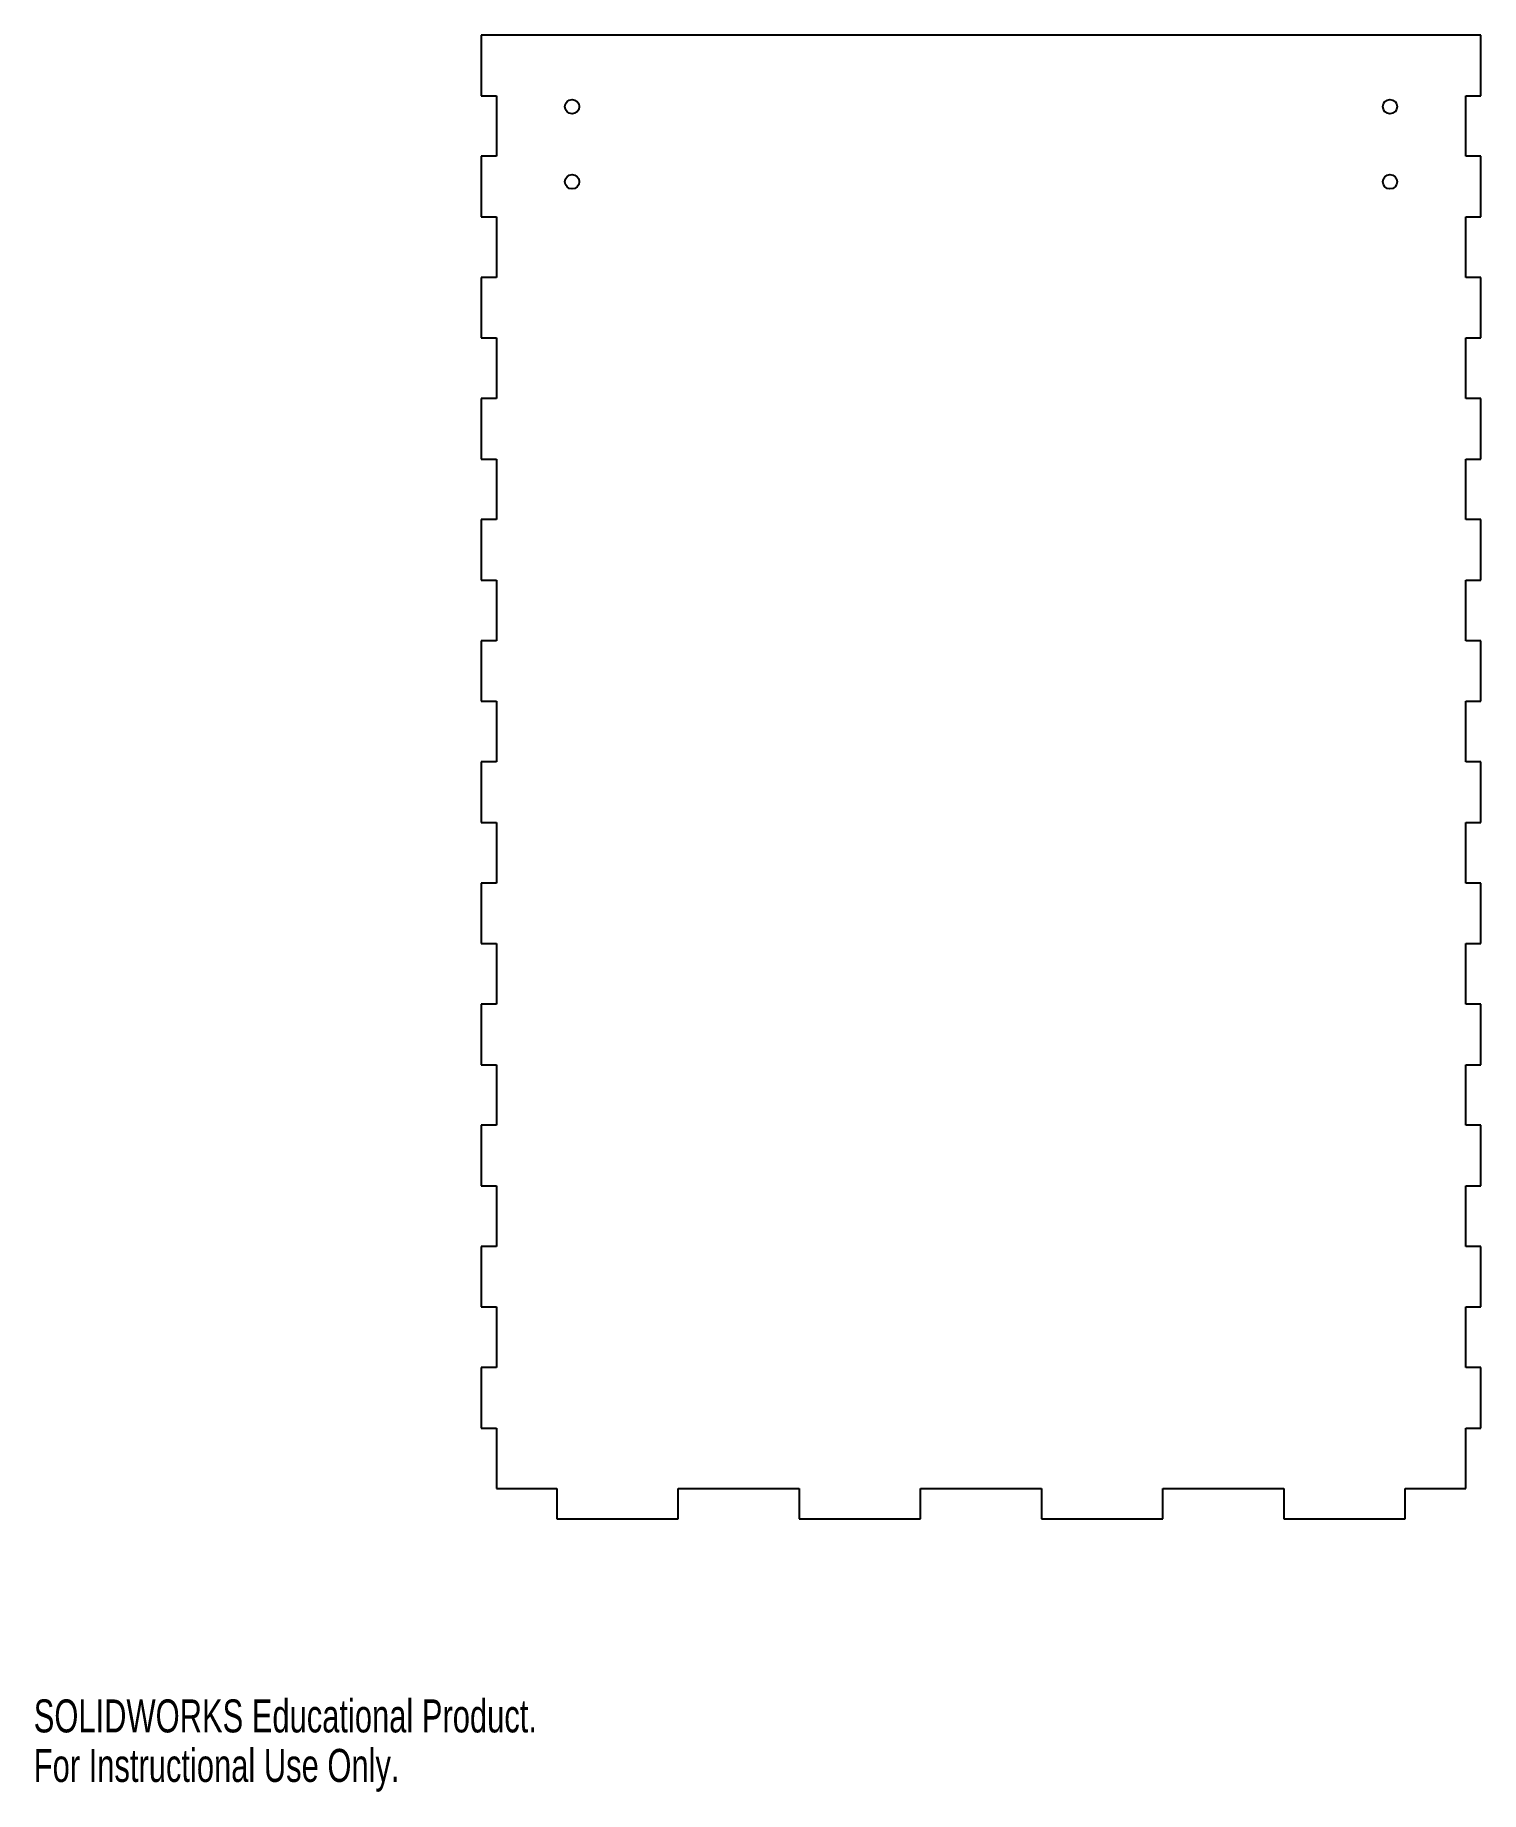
# Model space of a CAD drawing. Header units: millimetres. Extents: x 0 to 303, y 0 to 368.
import ezdxf

# ---------------------------------------------------------------- set-up
doc = ezdxf.new("R2010")
doc.units = ezdxf.units.MM
doc.styles.add('SLDTEXTSTYLE0', font='TXT', dxfattribs={"width": 0.7})

msp = doc.modelspace()

# ---------------------------------------------------------------- linework, layer by layer
at = {"color": 7, "linetype": 'Continuous', "lineweight": 25}
for p, q in [((93.81, 368.3), (93.81, 355.6)), ((303.36, 368.3), (93.81, 368.3)), ((303.36, 355.6), (303.36, 368.3)), ((93.81, 355.6), (96.99, 355.6)), ((96.99, 355.6), (96.99, 342.9)), ((300.19, 355.6), (303.36, 355.6)), ((300.19, 342.9), (300.19, 355.6)), ((93.81, 342.9), (93.81, 330.2)), ((96.99, 342.9), (93.81, 342.9)), ((303.36, 342.9), (300.19, 342.9)), ((303.36, 330.2), (303.36, 342.9)), ((93.81, 330.2), (96.99, 330.2)), ((96.99, 330.2), (96.99, 317.5)), ((300.19, 330.2), (303.36, 330.2)), ((300.19, 317.5), (300.19, 330.2)), ((93.81, 317.5), (93.81, 304.8)), ((96.99, 317.5), (93.81, 317.5)), ((303.36, 317.5), (300.19, 317.5)), ((303.36, 304.8), (303.36, 317.5)), ((93.81, 304.8), (96.99, 304.8)), ((96.99, 304.8), (96.99, 292.1)), ((300.19, 304.8), (303.36, 304.8)), ((300.19, 292.1), (300.19, 304.8)), ((93.81, 292.1), (93.81, 279.4)), ((96.99, 292.1), (93.81, 292.1)), ((303.36, 292.1), (300.19, 292.1)), ((303.36, 279.4), (303.36, 292.1)), ((93.81, 279.4), (96.99, 279.4)), ((96.99, 279.4), (96.99, 266.7)), ((300.19, 279.4), (303.36, 279.4)), ((300.19, 266.7), (300.19, 279.4)), ((93.81, 266.7), (93.81, 254)), ((96.99, 266.7), (93.81, 266.7)), ((303.36, 266.7), (300.19, 266.7)), ((303.36, 254), (303.36, 266.7)), ((93.81, 254), (96.99, 254)), ((96.99, 254), (96.99, 241.3)), ((300.19, 254), (303.36, 254)), ((300.19, 241.3), (300.19, 254)), ((93.81, 241.3), (93.81, 228.6)), ((96.99, 241.3), (93.81, 241.3)), ((303.36, 241.3), (300.19, 241.3)), ((303.36, 228.6), (303.36, 241.3)), ((93.81, 228.6), (96.99, 228.6)), ((96.99, 228.6), (96.99, 215.9)), ((300.19, 228.6), (303.36, 228.6)), ((300.19, 215.9), (300.19, 228.6)), ((93.81, 215.9), (93.81, 203.2)), ((96.99, 215.9), (93.81, 215.9)), ((303.36, 215.9), (300.19, 215.9)), ((303.36, 203.2), (303.36, 215.9)), ((93.81, 203.2), (96.99, 203.2)), ((96.99, 203.2), (96.99, 190.5)), ((300.19, 203.2), (303.36, 203.2)), ((300.19, 190.5), (300.19, 203.2)), ((93.81, 190.5), (93.81, 177.8)), ((96.99, 190.5), (93.81, 190.5)), ((303.36, 190.5), (300.19, 190.5)), ((303.36, 177.8), (303.36, 190.5)), ((93.81, 177.8), (96.99, 177.8)), ((96.99, 177.8), (96.99, 165.1)), ((300.19, 177.8), (303.36, 177.8)), ((300.19, 165.1), (300.19, 177.8)), ((93.81, 165.1), (93.81, 152.4)), ((96.99, 165.1), (93.81, 165.1)), ((303.36, 165.1), (300.19, 165.1)), ((303.36, 152.4), (303.36, 165.1)), ((93.81, 152.4), (96.99, 152.4)), ((96.99, 152.4), (96.99, 139.7)), ((300.19, 152.4), (303.36, 152.4)), ((300.19, 139.7), (300.19, 152.4)), ((93.81, 139.7), (93.81, 127)), ((96.99, 139.7), (93.81, 139.7)), ((303.36, 139.7), (300.19, 139.7)), ((303.36, 127), (303.36, 139.7)), ((93.81, 127), (96.99, 127)), ((96.99, 127), (96.99, 114.3)), ((300.19, 127), (303.36, 127)), ((300.19, 114.3), (300.19, 127)), ((93.81, 114.3), (93.81, 101.6)), ((96.99, 114.3), (93.81, 114.3)), ((303.36, 114.3), (300.19, 114.3)), ((303.36, 101.6), (303.36, 114.3)), ((93.81, 101.6), (96.99, 101.6)), ((96.99, 101.6), (96.99, 88.9)), ((300.19, 101.6), (303.36, 101.6)), ((300.19, 88.9), (300.19, 101.6)), ((93.81, 88.9), (93.81, 76.2)), ((96.99, 88.9), (93.81, 88.9)), ((303.36, 88.9), (300.19, 88.9)), ((303.36, 76.2), (303.36, 88.9)), ((93.81, 76.2), (96.99, 76.2)), ((96.99, 76.2), (96.99, 63.5)), ((300.19, 76.2), (303.36, 76.2)), ((300.19, 63.5), (300.19, 76.2)), ((96.99, 63.5), (109.69, 63.5)), ((109.69, 63.5), (109.69, 57.15)), ((135.09, 57.15), (135.09, 63.5)), ((135.09, 63.5), (160.49, 63.5)), ((160.49, 63.5), (160.49, 57.15)), ((185.89, 57.15), (185.89, 63.5)), ((185.89, 63.5), (211.29, 63.5)), ((211.29, 63.5), (211.29, 57.15)), ((236.69, 57.15), (236.69, 63.5)), ((236.69, 63.5), (262.09, 63.5)), ((262.09, 63.5), (262.09, 57.15)), ((287.49, 57.15), (287.49, 63.5)), ((287.49, 63.5), (300.19, 63.5)), ((109.69, 57.15), (135.09, 57.15)), ((160.49, 57.15), (185.89, 57.15)), ((211.29, 57.15), (236.69, 57.15)), ((262.09, 57.15), (287.49, 57.15))]:
    msp.add_line(p, q, dxfattribs=at)
for centre in [(112.86, 353.3), (284.31, 353.3), (112.86, 337.55), (284.31, 337.55)]:
    msp.add_circle(centre, 1.5, dxfattribs=at)

# ---------------------------------------------------------------- texts
at = {"color": 7, "linetype": 'Continuous', "char_height": 6.92, "attachment_point": 1, "style": 'SLDTEXTSTYLE0'}
for s, insert in [('SOLIDWORKS Educational Product.', (0, 19.3)), ('For Instructional Use Only.', (0, 8.92))]:
    msp.add_mtext(s, dxfattribs=dict(at, insert=insert))

doc.saveas('drawing.dxf')
